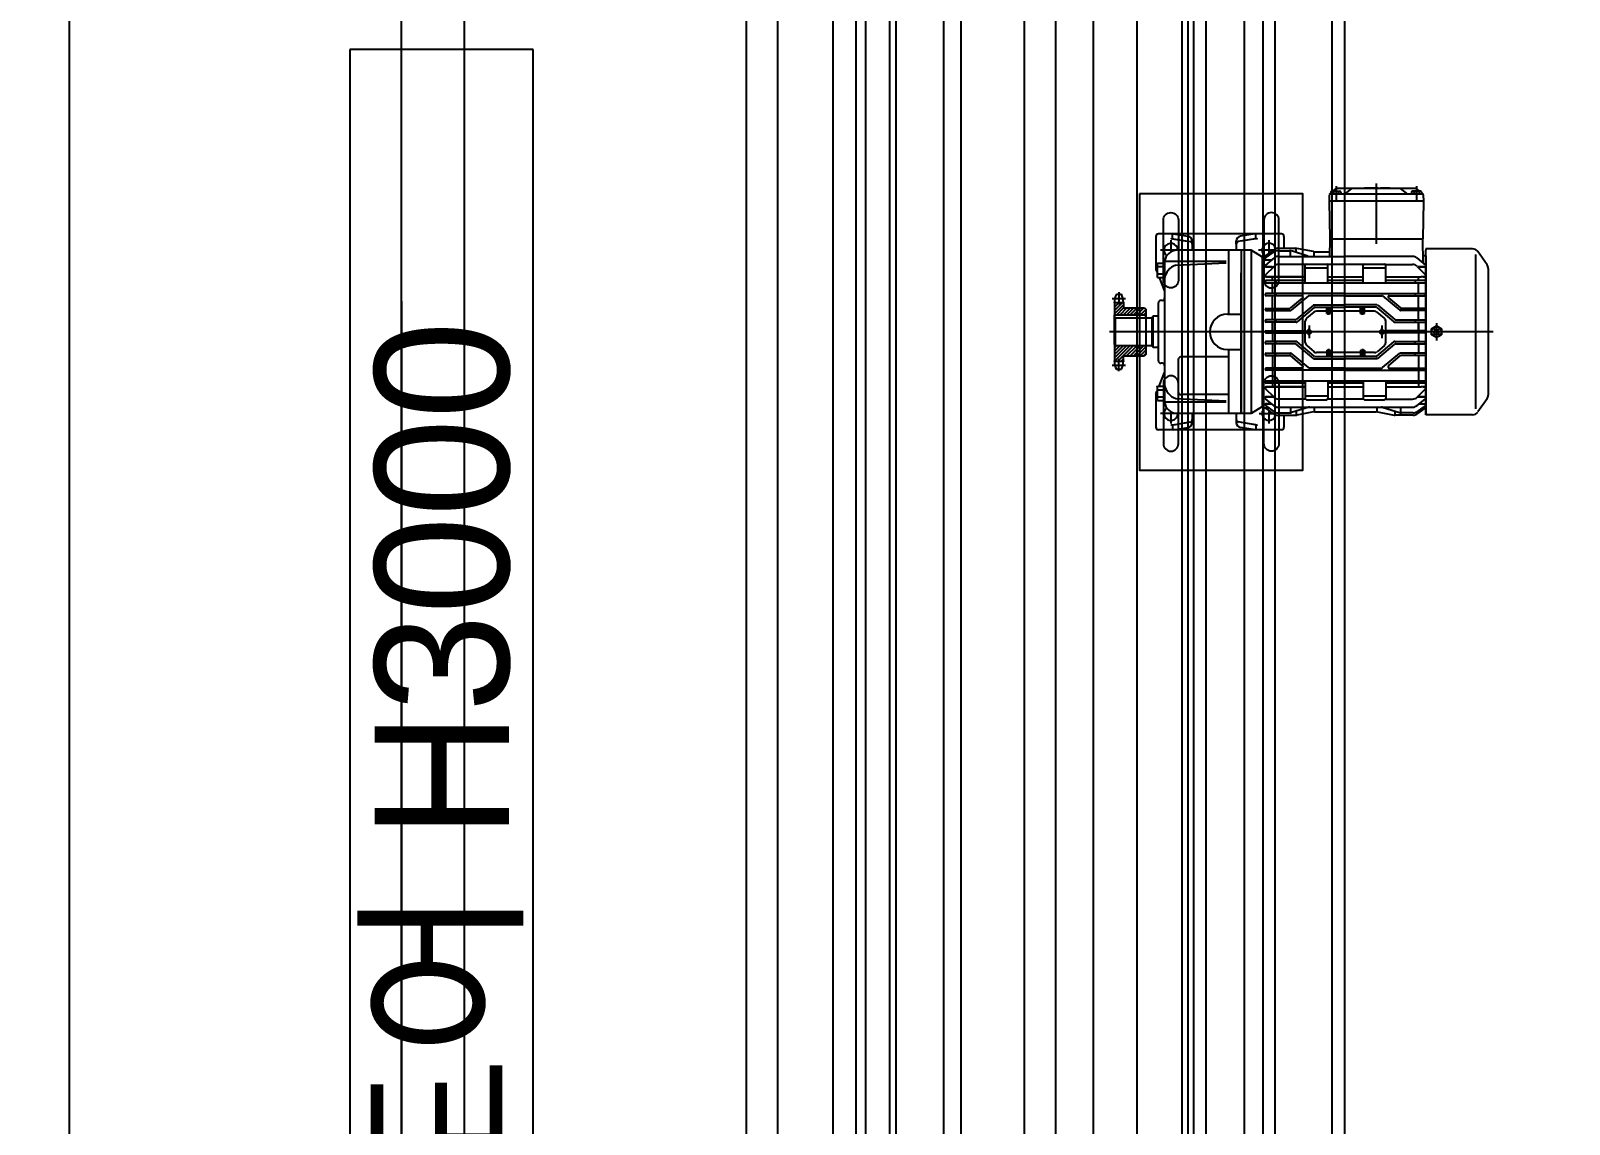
# Model space of a CAD drawing. Header units: millimetres. Extents: x -47382 to 204618, y -51045 to 127155.
# Drawn here: x 135205 to 136429, y 26516 to 27386 of the extents above; entities that cross this region are included whole.
import ezdxf

# ---------------------------------------------------------------- set-up
doc = ezdxf.new("R2010")
doc.units = ezdxf.units.MM
doc.header["$LTSCALE"] = 300
doc.header["$MEASUREMENT"] = 0
doc.header["$PDSIZE"] = -10
doc.linetypes.add('CEN', pattern=[62, 60, -1, 0, -1])
doc.layers.get('0').update_dxf_attribs({"linetype": 'CONTINUOUS'})
doc.layers.add('A-CEN', color=1, linetype='CEN')
doc.layers.add('A-DETL-PEN8', color=8, linetype='CONTINUOUS')
doc.styles.add('H', font='gulim.ttc')

# ---------------------------------------------------------------- blocks, each defined once
blk = doc.blocks.new('SD')
for p, q in [((722.3, -127.3), (728.1, -122.4)), ((730.1, -121.7), (776.4, -121.7)), ((784.1, -127.3), (778.3, -122.4)), ((721.2, -129.6), (721.2, -146.8)), ((785.2, -129.6), (785.2, -146.8)), ((722.3, -149.1), (728.1, -154)), ((730.1, -154.7), (776.4, -154.7)), ((784.1, -149.1), (778.3, -154))]:
    blk.add_line(p, q)
for centre, start, end in [((730.1, -124.7), 90, 130), ((776.4, -124.7), 50, 90), ((724.2, -129.6), 130, 180), ((782.2, -129.6), 0, 50), ((724.2, -146.8), 180, 230), ((782.2, -146.8), 310, 0), ((730.1, -151.7), 230, 270), ((776.4, -151.7), 270, 310)]:
    blk.add_arc(centre, 3, start, end)
blk = doc.blocks.new('G$C69974227')
at = {"layer": 'A-DETL-PEN8'}
h = blk.add_hatch(color=256, dxfattribs=at)
h.paths.add_polyline_path([(1356.5, 2889.4), (1356.5, 2889.9), (1349.1, 2889.9), (1349.1, 2889.4)])
h.paths.add_polyline_path([(1336.4, 2889.9), (1336.4, 2889.4), (1347.2, 2889.4), (1347.2, 2889.9)])
h = blk.add_hatch(dxfattribs=at)
h.set_pattern_fill('ANSI31', color=256, scale=0.6, angle=180)
h.set_pattern_definition([(225, (520086.544, 35326.9222), (1.347038418, -1.347038418), [])])
h.paths.add_polyline_path([(1137.2, 2764.4), (1137.2, 2752), (1144.4, 2752), (1144.4, 2756.4), (1161.2, 2756.4), (1162.2, 2757.4), (1162.2, 2764.4)])
h.paths.add_polyline_path([(1162.2, 2788.9), (1162.2, 2793.4), (1161.2, 2794.4), (1144.4, 2794.4), (1144.4, 2798.9), (1137.2, 2798.9), (1137.2, 2788.9)])
for p, q in [((913.3, 386.9, 51500), (913.3, 4028.9, 51500)), ((958.3, 4028.9, 51500), (958.3, 386.9, 51500)), ((963.3, 4028.9, 51500), (963.3, 386.9, 51500)), ((1190.8, 3685.4, 51500), (1190.8, 385.4, 51500)), ((1195.8, 3685.4, 51500), (1195.8, 385.4, 51500)), ((1240.8, 385.4, 51500), (1240.8, 3685.4, 51500)), ((1090.3, 3530.4, 51500), (1090.3, 470.4, 51500)), ((1120.3, 3530.4, 51500), (1120.3, 470.4, 51500)), ((1320.3, 3530.4, 51500), (1320.3, 470.4, 51500)), ((305.7, 500.4, 51500), (305.7, 3515.4, 51500)), ((1155.3, 485.4, 51500), (1155.3, 3515.4, 51500)), ((1200.3, 3515.4, 51500), (1200.3, 485.4, 51500)), ((1210.3, 485.4, 51500), (1210.3, 3515.4, 51500)), ((1255.3, 3515.4, 51500), (1255.3, 485.4, 51500)), ((1265.3, 485.4, 51500), (1265.3, 3515.4, 51500)), ((1310.3, 3515.4, 51500), (1310.3, 485.4, 51500)), ((869.3, 486.9, 51500), (869.3, 3513.9, 51500)), ((931.3, 3513.9, 51500), (931.3, 486.9, 51500)), ((939.3, 486.9, 51500), (939.3, 3513.9, 51500)), ((1001.3, 3513.9, 51500), (1001.3, 486.9, 51500)), ((1015.3, 486.9, 51500), (1015.3, 3513.9, 51500)), ((1065.3, 3513.9, 51500), (1065.3, 486.9, 51500)), ((844.3, 470.4, 51500), (844.3, 3500.4, 51500)), ((674.6, 3000.3, 51500), (528.7, 3000.3, 51500)), ((528.7, 3000.3, 51500), (528.7, 1014.6, 51500)), ((674.6, 1014.6, 51500), (674.6, 3000.3, 51500)), ((1313.7, 2891.4, 51500), (1313.7, 2880.6, 51500)), ((1336.4, 2889.9, 51500), (1336.4, 2889.4, 51500)), ((1347.2, 2889.9, 51500), (1336.4, 2889.9, 51500)), ((1345.7, 2893.4, 51500), (1345.7, 2845.4, 51500)), ((1347.2, 2889.9, 51500), (1347.2, 2889.4, 51500)), ((1356.5, 2889.9, 51500), (1349.1, 2889.9, 51500)), ((1349.1, 2889.9, 51500), (1349.1, 2889.4, 51500)), ((1356.5, 2889.9, 51500), (1356.5, 2889.4, 51500)), ((1377.7, 2891.4, 51500), (1377.7, 2880.6, 51500)), ((1308.3, 2884.6, 51500), (1308.2, 2879.4, 51500)), ((1308.2, 2879.4, 51500), (1308.7, 2849.4, 51500)), ((1383.2, 2879.4, 51500), (1308.2, 2879.4, 51500)), ((1383, 2884.9, 51500), (1308.4, 2884.9, 51500)), ((1308.7, 2885.3, 51500), (1309.4, 2886, 51500)), ((1309.4, 2887, 51500), (1310, 2887.3, 51500)), ((1311.1, 2887.3, 51500), (1313.4, 2889.2, 51500)), ((1377.3, 2889.4, 51500), (1314, 2889.4, 51500)), ((1317.5, 2887, 51500), (1317, 2887.3, 51500)), ((1320.7, 2884.9, 51500), (1326.3, 2889.4, 51500)), ((1356.5, 2889.4, 51500), (1336.4, 2889.4, 51500)), ((1370.7, 2884.9, 51500), (1365, 2889.4, 51500)), ((1373.6, 2887, 51500), (1374.2, 2887.3, 51500)), ((1380.2, 2887.3, 51500), (1377.9, 2889.2, 51500)), ((1381.7, 2887, 51500), (1381.2, 2887.3, 51500)), ((1382.7, 2885.3, 51500), (1381.7, 2886.1, 51500)), ((1383.2, 2879.4, 51500), (1382.7, 2849.4, 51500)), ((1383.1, 2884.6, 51500), (1383.2, 2879.4, 51500)), ((1270.2, 2853.4, 51500), (1172.2, 2853.4, 51500)), ((1184.2, 2853.4, 51500), (1195.8, 2851.5, 51500)), ((1249.2, 2853.4, 51500), (1237.5, 2851.5, 51500)), ((1249.2, 2853.4, 51500), (1237.5, 2851.5, 51500)), ((1170.2, 2851.4, 51500), (1170.2, 2825.4, 51500)), ((1182.2, 2848.4, 51500), (1182.2, 2839.1, 51500)), ((1183.5, 2850, 51500), (1183.5, 2853, 51500)), ((1183.5, 2849.5, 51500), (1195.2, 2847.6, 51500)), ((1184.2, 2849.4, 51500), (1197.5, 2847.2, 51500)), ((1199.2, 2845.2, 51500), (1199.2, 2847.6, 51500)), ((1199.2, 2845.2, 51500), (1199.2, 2840.4, 51500)), ((1234.2, 2847.6, 51500), (1234.2, 2840.4, 51500)), ((1234.2, 2845.2, 51500), (1234.2, 2847.6, 51500)), ((1249.2, 2849.4, 51500), (1235.8, 2847.2, 51500)), ((1249.8, 2849.5, 51500), (1238.2, 2847.6, 51500)), ((1249.8, 2850, 51500), (1249.8, 2853, 51500)), ((1264.5, 2841, 51500), (1257.2, 2835.9, 51500)), ((1264.5, 2841, 51500), (1257.2, 2835.9, 51500)), ((1260.2, 2848.4, 51500), (1260.2, 2838, 51500)), ((1267.3, 2841.9, 51500), (1281.5, 2841.9, 51500)), ((1272.2, 2851.4, 51500), (1272.2, 2841.9, 51500)), ((1282, 2838.5, 51500), (1282, 2841.9, 51500)), ((1295.7, 2839.3, 51500), (1282.5, 2841.8, 51500)), ((1308.7, 2849.4, 51500), (1308.4, 2835.4, 51500)), ((1308.7, 2849.4, 51500), (1382.7, 2849.4, 51500)), ((1383, 2830.2, 51500), (1382.7, 2849.4, 51500)), ((1385.2, 2841.4, 51500), (1385.2, 2840.4, 51500)), ((1422.3, 2841.4, 51500), (1385.2, 2841.4, 51500)), ((1422.3, 2841.4, 51500), (1385.2, 2841.4, 51500)), ((1171.2, 2829.4, 51500), (1171.6, 2830.2, 51500)), ((1171.2, 2829.4, 51500), (1171.2, 2819.4, 51500)), ((1171.6, 2830.2, 51500), (1176.2, 2830.2, 51500)), ((1190.5, 2840.4, 51500), (1173.9, 2840.4, 51500)), ((1176.2, 2831.4, 51500), (1176.2, 2817.4, 51500)), ((1176.2, 2831.4, 51500), (1177.2, 2831.4, 51500)), ((1226.1, 2831.4, 51500), (1177.2, 2831.4, 51500)), ((1177.2, 2831.4, 51500), (1177.2, 2817.4, 51500)), ((1177.2, 2830.4, 51500), (1177.2, 2720.4, 51500)), ((1186.2, 2828.5, 51500), (1226.1, 2830.3, 51500)), ((1238.2, 2840.4, 51500), (1187.2, 2840.4, 51500)), ((1228.1, 2840.4, 51500), (1228.1, 2789.4, 51500)), ((1238.2, 2840.4, 51500), (1238.2, 2822.4, 51500)), ((1246.2, 2840.4, 51500), (1238.2, 2840.4, 51500)), ((1238.2, 2840.4, 51500), (1238.2, 2710.4, 51500)), ((1238.2, 2838.7, 51500), (1238.2, 2712.2, 51500)), ((1255.2, 2834.9, 51500), (1246.2, 2840.4, 51500)), ((1246.2, 2840.4, 51500), (1246.2, 2710.4, 51500)), ((1263.7, 2840.4, 51500), (1251.9, 2840.4, 51500)), ((1255.2, 2835.9, 51500), (1255.2, 2714.9, 51500)), ((1255.2, 2835.9, 51500), (1260, 2835.9, 51500)), ((1255.2, 2835.9, 51500), (1255.2, 2714.9, 51500)), ((1255.2, 2835.9, 51500), (1260, 2835.9, 51500)), ((1255.2, 2833.4, 51500), (1255.2, 2835.4, 51500)), ((1255.2, 2833.4, 51500), (1255.2, 2835.4, 51500)), ((1255.2, 2835.4, 51500), (1255.2, 2715.4, 51500)), ((1255.2, 2833.4, 51500), (1255.2, 2835.4, 51500)), ((1255.2, 2835.4, 51500), (1255.2, 2715.4, 51500)), ((1255.2, 2834.9, 51500), (1255.2, 2715.9, 51500)), ((1255.2, 2717.4, 51500), (1255.2, 2833.4, 51500)), ((1255.2, 2717.4, 51500), (1255.2, 2833.4, 51500)), ((1257.4, 2834.2, 51500), (1264.4, 2839.1, 51500)), ((1264.4, 2834.3, 51500), (1257.4, 2828.6, 51500)), ((1262.4, 2832.6, 51500), (1258.1, 2832.6, 51500)), ((1267.3, 2840, 51500), (1276.6, 2840, 51500)), ((1267.5, 2835.4, 51500), (1321.2, 2835.4, 51500)), ((1289.3, 2829, 51500), (1267.8, 2829, 51500)), ((1277.4, 2835.4, 51500), (1277.4, 2839.9, 51500)), ((1291.2, 2835.6, 51500), (1278.1, 2839.8, 51500)), ((1290.2, 2829.4, 51500), (1306.2, 2829.4, 51500)), ((1296.2, 2835.4, 51500), (1296.2, 2839.2, 51500)), ((1296.6, 2839.2, 51500), (1308.5, 2839.2, 51500)), ((1335.3, 2829, 51500), (1307, 2829, 51500)), ((1374.8, 2835.4, 51500), (1321.2, 2835.4, 51500)), ((1336.2, 2829.4, 51500), (1352.2, 2829.4, 51500)), ((1353, 2829, 51500), (1374.6, 2829, 51500)), ((1378, 2834.3, 51500), (1384.9, 2828.6, 51500)), ((1385.2, 2835.9, 51500), (1382.9, 2835.9, 51500)), ((1385.2, 2709.4, 51500), (1385.2, 2840.4, 51500)), ((1385.2, 2709.4, 51500), (1385.2, 2840.4, 51500)), ((1385.2, 2835.9, 51500), (1385.2, 2714.9, 51500)), ((1424.6, 2836.9, 51500), (1424.6, 2714, 51500)), ((1433.8, 2828.7, 51500), (1426.4, 2839.3, 51500)), ((1433.8, 2828.7, 51500), (1426.4, 2839.3, 51500)), ((1170.3, 2824.7, 51500), (1171.2, 2822.6, 51500)), ((1171.2, 2819.4, 51500), (1171.6, 2818.7, 51500)), ((1171.6, 2827.3, 51500), (1176.2, 2827.3, 51500)), ((1171.6, 2821.6, 51500), (1176.2, 2821.6, 51500)), ((1171.6, 2818.7, 51500), (1176.2, 2818.7, 51500)), ((1172.8, 2818.7, 51500), (1177.2, 2807.8, 51500)), ((1176.2, 2817.4, 51500), (1177.2, 2817.4, 51500)), ((1238.2, 2710.4, 51500), (1238.2, 2822.4, 51500)), ((1264.3, 2827.5, 51500), (1257.4, 2820.8, 51500)), ((1258.1, 2827.1, 51500), (1263.8, 2827.1, 51500)), ((1262.9, 2827.1, 51500), (1258.1, 2827.1, 51500)), ((1289.2, 2819.2, 51500), (1258.1, 2819.2, 51500)), ((1258.5, 2819.2, 51500), (1258.1, 2819.2, 51500)), ((1258.1, 2819.2, 51500), (1260, 2819.2, 51500)), ((1258.1, 2819.2, 51500), (1289.2, 2819.2, 51500)), ((1258.1, 2819.2, 51500), (1289.2, 2819.2, 51500)), ((1263.2, 2826.4, 51500), (1263.2, 2827.1, 51500)), ((1263.2, 2816.3, 51500), (1263.2, 2819.2, 51500)), ((1289.2, 2814.5, 51500), (1289.2, 2828.4, 51500)), ((1289.2, 2826.4, 51500), (1307.2, 2826.4, 51500)), ((1307.2, 2814.5, 51500), (1307.2, 2828.4, 51500)), ((1307.2, 2819.2, 51500), (1335.2, 2819.2, 51500)), ((1335.2, 2814.5, 51500), (1335.2, 2828.4, 51500)), ((1335.2, 2826.4, 51500), (1353.2, 2826.4, 51500)), ((1353.2, 2814.5, 51500), (1353.2, 2828.4, 51500)), ((1353.2, 2819.2, 51500), (1381.4, 2819.2, 51500)), ((1378.1, 2827.5, 51500), (1384.9, 2820.8, 51500)), ((1384.3, 2827.1, 51500), (1378.5, 2827.1, 51500)), ((1379.2, 2816.3, 51500), (1379.2, 2819.2, 51500)), ((1379.2, 2816.3, 51500), (1379.2, 2819.2, 51500)), ((1379.4, 2827.1, 51500), (1384.3, 2827.1, 51500)), ((1384.3, 2819.2, 51500), (1381.4, 2819.2, 51500)), ((1382.9, 2819.2, 51500), (1384.3, 2819.2, 51500)), ((1434.7, 2825.9, 51500), (1434.7, 2725, 51500)), ((1138.8, 2805.3, 51500), (1142.8, 2805.3, 51500)), ((1140.8, 2806.9, 51500), (1140.8, 2797.1, 51500)), ((1289.2, 2816.3, 51500), (1258.1, 2816.3, 51500)), ((1258.1, 2814.5, 51500), (1289.2, 2814.5, 51500)), ((1321.2, 2806, 51500), (1258.1, 2806, 51500)), ((1286.4, 2804.2, 51500), (1258.1, 2804.2, 51500)), ((1263.2, 2806, 51500), (1263.2, 2814.5, 51500)), ((1263.2, 2794.1, 51500), (1263.2, 2804.2, 51500)), ((1265.7, 2816.3, 51500), (1265.7, 2814.5, 51500)), ((1265.7, 2806, 51500), (1265.7, 2804.2, 51500)), ((1289.2, 2814.5, 51500), (1335.2, 2814.5, 51500)), ((1321.2, 2804.2, 51500), (1292.3, 2804.2, 51500)), ((1335.2, 2816.3, 51500), (1307.2, 2816.3, 51500)), ((1321.2, 2806, 51500), (1384.3, 2806, 51500)), ((1321.2, 2804.2, 51500), (1350.1, 2804.2, 51500)), ((1335.2, 2814.5, 51500), (1384.3, 2814.5, 51500)), ((1384.3, 2816.3, 51500), (1353.2, 2816.3, 51500)), ((1356, 2804.2, 51500), (1384.3, 2804.2, 51500)), ((1376.6, 2816.3, 51500), (1376.6, 2814.5, 51500)), ((1376.6, 2806, 51500), (1376.6, 2804.2, 51500)), ((1379.2, 2806, 51500), (1379.2, 2814.5, 51500)), ((1379.2, 2794.1, 51500), (1379.2, 2804.2, 51500)), ((1135.5, 2802, 51500), (1146, 2802, 51500)), ((1137.2, 2798.9, 51500), (1144.4, 2798.9, 51500)), ((1137.2, 2798.9, 51500), (1137.2, 2752, 51500)), ((1144.4, 2798.9, 51500), (1144.4, 2794.4, 51500)), ((1144.4, 2794.4, 51500), (1161.2, 2794.4, 51500)), ((1161.2, 2794.4, 51500), (1162.2, 2793.4, 51500)), ((1162.2, 2793.4, 51500), (1162.2, 2757.4, 51500)), ((1172.2, 2752.4, 51500), (1172.2, 2798.4, 51500)), ((1175.2, 2800.4, 51500), (1174.2, 2800.4, 51500)), ((1258.1, 2794.1, 51500), (1276.7, 2794.1, 51500)), ((1258.1, 2792.3, 51500), (1277.4, 2792.3, 51500)), ((1263.2, 2784.9, 51500), (1263.2, 2792.3, 51500)), ((1263.2, 2784.9, 51500), (1263.2, 2792.3, 51500)), ((1265.7, 2794.1, 51500), (1265.7, 2792.3, 51500)), ((1287, 2802.5, 51500), (1277.3, 2794.4, 51500)), ((1291.6, 2804, 51500), (1278, 2792.6, 51500)), ((1295.6, 2796.6, 51500), (1281.9, 2785.2, 51500)), ((1296.2, 2794.8, 51500), (1282.6, 2783.4, 51500)), ((1296.2, 2796.8, 51500), (1321.2, 2796.8, 51500)), ((1296.9, 2795, 51500), (1321.2, 2795, 51500)), ((1306.2, 2789.9, 51500), (1306.2, 2795, 51500)), ((1306.2, 2793.4, 51500), (1309.2, 2793.4, 51500)), ((1306.2, 2792.1, 51500), (1309.2, 2792.1, 51500)), ((1307.7, 2788.9, 51500), (1307.7, 2795, 51500)), ((1309.2, 2789.9, 51500), (1309.2, 2795, 51500)), ((1346.1, 2796.8, 51500), (1321.2, 2796.8, 51500)), ((1345.5, 2795, 51500), (1321.2, 2795, 51500)), ((1333.2, 2789.9, 51500), (1333.2, 2795, 51500)), ((1333.2, 2793.4, 51500), (1336.2, 2793.4, 51500)), ((1333.2, 2792.1, 51500), (1336.2, 2792.1, 51500)), ((1334.7, 2788.9, 51500), (1334.7, 2795, 51500)), ((1336.2, 2789.9, 51500), (1336.2, 2795, 51500)), ((1346.1, 2794.8, 51500), (1359.7, 2783.4, 51500)), ((1346.8, 2796.6, 51500), (1360.4, 2785.2, 51500)), ((1350.7, 2804, 51500), (1364.3, 2792.6, 51500)), ((1355.3, 2802.5, 51500), (1365, 2794.4, 51500)), ((1384.3, 2792.3, 51500), (1365, 2792.3, 51500)), ((1384.3, 2794.1, 51500), (1365.6, 2794.1, 51500)), ((1376.6, 2794.1, 51500), (1376.6, 2792.3, 51500)), ((1379.2, 2784.9, 51500), (1379.2, 2792.3, 51500)), ((1379.2, 2784.9, 51500), (1379.2, 2792.3, 51500)), ((1137.2, 2788.9, 51500), (1162.2, 2788.9, 51500)), ((1137.2, 2785.4, 51500), (1137.2, 2788.9, 51500)), ((1138.2, 2786.4, 51500), (1137.2, 2785.4, 51500)), ((1162.2, 2786.4, 51500), (1137.2, 2786.4, 51500)), ((1137.2, 2765.4, 51500), (1137.2, 2785.4, 51500)), ((1167.2, 2786.4, 51500), (1138.2, 2786.4, 51500)), ((1138.2, 2764.4, 51500), (1138.2, 2786.4, 51500)), ((1162.2, 2786.4, 51500), (1162.2, 2788.9, 51500)), ((1168.2, 2787.9, 51500), (1167.2, 2786.9, 51500)), ((1167.2, 2763.9, 51500), (1167.2, 2786.9, 51500)), ((1172.2, 2787.9, 51500), (1168.2, 2787.9, 51500)), ((1168.2, 2762.9, 51500), (1168.2, 2787.9, 51500)), ((1172.2, 2762.9, 51500), (1172.2, 2787.9, 51500)), ((1227.2, 2789.4, 51500), (1238.2, 2789.4, 51500)), ((1238.2, 2789.4, 51500), (1238.2, 2761.4, 51500)), ((1281.3, 2784.9, 51500), (1258.1, 2784.9, 51500)), ((1282, 2783.1, 51500), (1258.1, 2783.1, 51500)), ((1263.2, 2776.3, 51500), (1263.2, 2783.1, 51500)), ((1263.2, 2783.1, 51500), (1263.2, 2776.3, 51500)), ((1263.2, 2776.3, 51500), (1263.2, 2783.1, 51500)), ((1265.7, 2784.9, 51500), (1265.7, 2783.1, 51500)), ((1292.2, 2780.4, 51500), (1292.2, 2770.4, 51500)), ((1306.2, 2789.9, 51500), (1309.2, 2789.9, 51500)), ((1306.2, 2789.9, 51500), (1309.2, 2789.9, 51500)), ((1333.2, 2789.9, 51500), (1336.2, 2789.9, 51500)), ((1333.2, 2789.9, 51500), (1336.2, 2789.9, 51500)), ((1350.2, 2780.4, 51500), (1350.2, 2770.4, 51500)), ((1360.4, 2783.1, 51500), (1384.3, 2783.1, 51500)), ((1361, 2784.9, 51500), (1384.3, 2784.9, 51500)), ((1376.6, 2784.9, 51500), (1376.6, 2783.1, 51500)), ((1379.2, 2783.1, 51500), (1379.2, 2776.3, 51500)), ((1379.2, 2776.3, 51500), (1379.2, 2783.1, 51500)), ((1379.2, 2776.3, 51500), (1379.2, 2783.1, 51500)), ((1393.7, 2782.3, 51500), (1393.7, 2768.5, 51500)), ((1438.7, 2775.4, 51500), (1133.2, 2775.4, 51500)), ((1258.1, 2776.3, 51500), (1289.2, 2776.3, 51500)), ((1258.1, 2774.5, 51500), (1289.2, 2774.5, 51500)), ((1282, 2767.7, 51500), (1258.1, 2767.7, 51500)), ((1263.2, 2774.5, 51500), (1263.2, 2767.7, 51500)), ((1265.7, 2776.3, 51500), (1265.7, 2774.5, 51500)), ((1265.7, 2774.5, 51500), (1265.7, 2776.3, 51500)), ((1265.7, 2765.9, 51500), (1265.7, 2767.7, 51500)), ((1296.2, 2756.1, 51500), (1282.6, 2767.5, 51500)), ((1284.2, 2774.5, 51500), (1284.2, 2776.3, 51500)), ((1287.2, 2774.5, 51500), (1287.2, 2776.3, 51500)), ((1294.9, 2775.4, 51500), (1289.5, 2775.4, 51500)), ((1292.2, 2772.7, 51500), (1292.2, 2778.1, 51500)), ((1346.1, 2756.1, 51500), (1359.7, 2767.5, 51500)), ((1352.9, 2775.4, 51500), (1347.5, 2775.4, 51500)), ((1352.9, 2775.4, 51500), (1347.5, 2775.4, 51500)), ((1352.9, 2775.4, 51500), (1347.5, 2775.4, 51500)), ((1352.9, 2775.4, 51500), (1347.5, 2775.4, 51500)), ((1350.2, 2772.7, 51500), (1350.2, 2778.1, 51500)), ((1350.2, 2772.7, 51500), (1350.2, 2778.1, 51500)), ((1350.2, 2772.7, 51500), (1350.2, 2778.1, 51500)), ((1350.2, 2772.7, 51500), (1350.2, 2778.1, 51500)), ((1384.3, 2776.3, 51500), (1353.2, 2776.3, 51500)), ((1384.3, 2774.5, 51500), (1353.2, 2774.5, 51500)), ((1355.2, 2774.5, 51500), (1355.2, 2776.3, 51500)), ((1358.2, 2774.5, 51500), (1358.2, 2776.3, 51500)), ((1360.4, 2767.7, 51500), (1384.3, 2767.7, 51500)), ((1376.6, 2776.3, 51500), (1376.6, 2774.5, 51500)), ((1376.6, 2774.5, 51500), (1376.6, 2776.3, 51500)), ((1376.6, 2765.9, 51500), (1376.6, 2767.7, 51500)), ((1379.2, 2774.5, 51500), (1379.2, 2767.7, 51500)), ((1385.2, 2775.4, 51500), (1385.2, 2709.4, 51500)), ((1385.2, 2775.4, 51500), (1385.2, 2709.4, 51500)), ((1392.5, 2775.6, 51500), (1391.5, 2776.6, 51500)), ((1391.5, 2774.3, 51500), (1392.5, 2775.3, 51500)), ((1393.5, 2776.6, 51500), (1392.5, 2777.6, 51500)), ((1392.5, 2773.3, 51500), (1393.5, 2774.2, 51500)), ((1393.8, 2776.6, 51500), (1394.8, 2777.6, 51500)), ((1394.8, 2773.3, 51500), (1393.8, 2774.2, 51500)), ((1394.9, 2775.6, 51500), (1395.8, 2776.6, 51500)), ((1395.8, 2774.3, 51500), (1394.9, 2775.3, 51500)), ((1138.2, 2764.4, 51500), (1137.2, 2765.4, 51500)), ((1162.2, 2764.4, 51500), (1137.2, 2764.4, 51500)), ((1167.2, 2764.4, 51500), (1138.2, 2764.4, 51500)), ((1144.4, 2752, 51500), (1144.4, 2756.4, 51500)), ((1144.4, 2756.4, 51500), (1161.2, 2756.4, 51500)), ((1162.2, 2757.4, 51500), (1161.2, 2756.4, 51500)), ((1168.2, 2762.9, 51500), (1167.2, 2763.9, 51500)), ((1172.2, 2762.9, 51500), (1168.2, 2762.9, 51500)), ((1228.1, 2755.4, 51500), (1190.1, 2755.4, 51500)), ((1227.2, 2761.4, 51500), (1238.2, 2761.4, 51500)), ((1228.1, 2761.4, 51500), (1228.1, 2710.4, 51500)), ((1281.3, 2765.9, 51500), (1258.1, 2765.9, 51500)), ((1258.1, 2758.5, 51500), (1277.4, 2758.5, 51500)), ((1258.1, 2756.7, 51500), (1276.7, 2756.7, 51500)), ((1263.2, 2765.9, 51500), (1263.2, 2758.5, 51500)), ((1263.2, 2765.9, 51500), (1263.2, 2758.5, 51500)), ((1263.2, 2756.7, 51500), (1263.2, 2746.6, 51500)), ((1265.7, 2756.7, 51500), (1265.7, 2758.5, 51500)), ((1287, 2748.4, 51500), (1277.3, 2756.5, 51500)), ((1291.6, 2746.9, 51500), (1278, 2758.3, 51500)), ((1295.6, 2754.3, 51500), (1281.9, 2765.7, 51500)), ((1296.9, 2755.8, 51500), (1321.2, 2755.8, 51500)), ((1306.2, 2760.9, 51500), (1306.2, 2755.8, 51500)), ((1306.2, 2760.9, 51500), (1309.2, 2760.9, 51500)), ((1306.2, 2760.9, 51500), (1309.2, 2760.9, 51500)), ((1306.2, 2758.7, 51500), (1309.2, 2758.7, 51500)), ((1306.2, 2757.4, 51500), (1309.2, 2757.4, 51500)), ((1307.7, 2761.9, 51500), (1307.7, 2755.8, 51500)), ((1309.2, 2760.9, 51500), (1309.2, 2755.8, 51500)), ((1345.5, 2755.8, 51500), (1321.2, 2755.8, 51500)), ((1333.2, 2760.9, 51500), (1336.2, 2760.9, 51500)), ((1333.2, 2760.9, 51500), (1336.2, 2760.9, 51500)), ((1333.2, 2760.9, 51500), (1333.2, 2755.8, 51500)), ((1333.2, 2758.7, 51500), (1336.2, 2758.7, 51500)), ((1333.2, 2757.4, 51500), (1336.2, 2757.4, 51500)), ((1334.7, 2761.9, 51500), (1334.7, 2755.8, 51500)), ((1336.2, 2760.9, 51500), (1336.2, 2755.8, 51500)), ((1346.8, 2754.3, 51500), (1360.4, 2765.7, 51500)), ((1350.7, 2746.9, 51500), (1364.3, 2758.3, 51500)), ((1355.3, 2748.4, 51500), (1365, 2756.5, 51500)), ((1361, 2765.9, 51500), (1384.3, 2765.9, 51500)), ((1384.3, 2758.5, 51500), (1365, 2758.5, 51500)), ((1384.3, 2756.7, 51500), (1365.6, 2756.7, 51500)), ((1376.6, 2756.7, 51500), (1376.6, 2758.5, 51500)), ((1379.2, 2765.9, 51500), (1379.2, 2758.5, 51500)), ((1379.2, 2765.9, 51500), (1379.2, 2758.5, 51500)), ((1379.2, 2756.7, 51500), (1379.2, 2746.6, 51500)), ((1135.5, 2748.9, 51500), (1146, 2748.9, 51500)), ((1137.2, 2752, 51500), (1144.4, 2752, 51500)), ((1138.8, 2745.6, 51500), (1142.8, 2745.6, 51500)), ((1140.8, 2744, 51500), (1140.8, 2753.8, 51500)), ((1172.8, 2732.2, 51500), (1177.2, 2743.1, 51500)), ((1175.2, 2750.4, 51500), (1174.2, 2750.4, 51500)), ((1188.1, 2753.4, 51500), (1188.1, 2727.4, 51500)), ((1286.4, 2746.6, 51500), (1258.1, 2746.6, 51500)), ((1321.2, 2744.8, 51500), (1258.1, 2744.8, 51500)), ((1263.2, 2744.8, 51500), (1263.2, 2736.3, 51500)), ((1265.7, 2744.8, 51500), (1265.7, 2746.6, 51500)), ((1321.2, 2746.6, 51500), (1292.3, 2746.6, 51500)), ((1296.2, 2754, 51500), (1321.2, 2754, 51500)), ((1346.1, 2754, 51500), (1321.2, 2754, 51500)), ((1321.2, 2746.6, 51500), (1350.1, 2746.6, 51500)), ((1321.2, 2744.8, 51500), (1384.3, 2744.8, 51500)), ((1356, 2746.6, 51500), (1384.3, 2746.6, 51500)), ((1376.6, 2744.8, 51500), (1376.6, 2746.6, 51500)), ((1379.2, 2744.8, 51500), (1379.2, 2736.3, 51500)), ((1171.2, 2731.4, 51500), (1171.6, 2732.2, 51500)), ((1171.2, 2731.4, 51500), (1171.2, 2721.4, 51500)), ((1171.6, 2732.2, 51500), (1176.2, 2732.2, 51500)), ((1176.2, 2733.4, 51500), (1176.2, 2719.4, 51500)), ((1176.2, 2733.4, 51500), (1177.2, 2733.4, 51500)), ((1177.2, 2733.4, 51500), (1177.2, 2719.4, 51500)), ((1258.1, 2736.3, 51500), (1289.2, 2736.3, 51500)), ((1289.2, 2734.5, 51500), (1258.1, 2734.5, 51500)), ((1258.1, 2731.6, 51500), (1289.2, 2731.6, 51500)), ((1258.1, 2731.6, 51500), (1260, 2731.6, 51500)), ((1258.1, 2731.6, 51500), (1289.2, 2731.6, 51500)), ((1258.5, 2731.6, 51500), (1258.1, 2731.6, 51500)), ((1289.2, 2731.6, 51500), (1258.1, 2731.6, 51500)), ((1263.2, 2734.5, 51500), (1263.2, 2731.6, 51500)), ((1265.7, 2734.5, 51500), (1265.7, 2736.3, 51500)), ((1289.2, 2736.3, 51500), (1335.2, 2736.3, 51500)), ((1289.2, 2736.3, 51500), (1289.2, 2722.4, 51500)), ((1307.2, 2736.3, 51500), (1307.2, 2722.4, 51500)), ((1335.2, 2734.5, 51500), (1307.2, 2734.5, 51500)), ((1307.2, 2731.6, 51500), (1335.2, 2731.6, 51500)), ((1335.2, 2736.3, 51500), (1335.2, 2722.4, 51500)), ((1335.2, 2736.3, 51500), (1384.3, 2736.3, 51500)), ((1353.2, 2736.3, 51500), (1353.2, 2722.4, 51500)), ((1384.3, 2734.5, 51500), (1353.2, 2734.5, 51500)), ((1353.2, 2731.6, 51500), (1381.4, 2731.6, 51500)), ((1376.6, 2734.5, 51500), (1376.6, 2736.3, 51500)), ((1379.2, 2734.5, 51500), (1379.2, 2731.6, 51500)), ((1384.3, 2731.6, 51500), (1381.4, 2731.6, 51500)), ((1382.9, 2731.6, 51500), (1384.3, 2731.6, 51500)), ((1170.2, 2725.4, 51500), (1170.2, 2699.4, 51500)), ((1170.3, 2726.2, 51500), (1171.2, 2728.3, 51500)), ((1171.2, 2721.4, 51500), (1171.6, 2720.7, 51500)), ((1171.6, 2729.3, 51500), (1176.2, 2729.3, 51500)), ((1171.6, 2723.6, 51500), (1176.2, 2723.6, 51500)), ((1171.6, 2720.7, 51500), (1176.2, 2720.7, 51500)), ((1176.2, 2719.4, 51500), (1177.2, 2719.4, 51500)), ((1226.1, 2719.4, 51500), (1177.2, 2719.4, 51500)), ((1186.2, 2722.4, 51500), (1226.1, 2720.5, 51500)), ((1228.1, 2725.4, 51500), (1190.1, 2725.4, 51500)), ((1264.3, 2723.4, 51500), (1257.4, 2730.1, 51500)), ((1264.4, 2716.6, 51500), (1257.4, 2722.2, 51500)), ((1258.1, 2723.8, 51500), (1263.8, 2723.8, 51500)), ((1262.9, 2723.8, 51500), (1258.1, 2723.8, 51500)), ((1263.2, 2724.4, 51500), (1263.2, 2723.8, 51500)), ((1289.3, 2721.9, 51500), (1267.8, 2721.9, 51500)), ((1289.2, 2724.4, 51500), (1307.2, 2724.4, 51500)), ((1290.2, 2721.4, 51500), (1306.2, 2721.4, 51500)), ((1335.3, 2721.9, 51500), (1307, 2721.9, 51500)), ((1335.2, 2724.4, 51500), (1353.2, 2724.4, 51500)), ((1336.2, 2721.4, 51500), (1352.2, 2721.4, 51500)), ((1353, 2721.9, 51500), (1374.6, 2721.9, 51500)), ((1378, 2716.6, 51500), (1384.9, 2722.2, 51500)), ((1378.1, 2723.4, 51500), (1384.9, 2730.1, 51500)), ((1384.3, 2723.8, 51500), (1378.5, 2723.8, 51500)), ((1378.5, 2723.8, 51500), (1384.2, 2723.8, 51500)), ((1379.2, 2724.4, 51500), (1379.2, 2723.8, 51500)), ((1433.8, 2722.1, 51500), (1426.4, 2711.6, 51500)), ((1190.5, 2710.4, 51500), (1173.9, 2710.4, 51500)), ((1182.2, 2711.8, 51500), (1182.2, 2702.5, 51500)), ((1238.2, 2710.4, 51500), (1187.2, 2710.4, 51500)), ((1199.2, 2710.4, 51500), (1199.2, 2703.3, 51500)), ((1234.2, 2710.4, 51500), (1234.2, 2703.3, 51500)), ((1246.2, 2710.4, 51500), (1238.2, 2710.4, 51500)), ((1255.2, 2715.9, 51500), (1246.2, 2710.4, 51500)), ((1252.4, 2710.5, 51500), (1263.6, 2710.5, 51500)), ((1255.2, 2715.4, 51500), (1255.2, 2717.4, 51500)), ((1255.2, 2715.4, 51500), (1255.2, 2717.4, 51500)), ((1255.2, 2715.4, 51500), (1255.2, 2717.4, 51500)), ((1255.2, 2714.9, 51500), (1257.8, 2714.9, 51500)), ((1255.2, 2714.9, 51500), (1260, 2714.9, 51500)), ((1255.2, 2714.9, 51500), (1257.8, 2714.9, 51500)), ((1255.2, 2714.9, 51500), (1257.8, 2714.9, 51500)), ((1255.2, 2714.9, 51500), (1260, 2714.9, 51500)), ((1255.2, 2714.9, 51500), (1257.8, 2714.9, 51500)), ((1264.5, 2709.9, 51500), (1257.2, 2714.9, 51500)), ((1257.4, 2716.7, 51500), (1264.4, 2711.8, 51500)), ((1258.1, 2718.2, 51500), (1261.9, 2718.2, 51500)), ((1262.4, 2718.2, 51500), (1258.1, 2718.2, 51500)), ((1260.2, 2712.8, 51500), (1260.2, 2702.5, 51500)), ((1267.3, 2710.9, 51500), (1276.6, 2710.9, 51500)), ((1267.3, 2709, 51500), (1281.5, 2709, 51500)), ((1267.5, 2715.5, 51500), (1291.9, 2715.5, 51500)), ((1272.2, 2709, 51500), (1272.2, 2699.4, 51500)), ((1277.4, 2715.5, 51500), (1277.4, 2710.9, 51500)), ((1291.2, 2715.3, 51500), (1278.1, 2711.1, 51500)), ((1282, 2712.3, 51500), (1282, 2709, 51500)), ((1295.7, 2711.6, 51500), (1282.5, 2709.1, 51500)), ((1291.9, 2715.5, 51500), (1374.8, 2715.5, 51500)), ((1296.2, 2715.5, 51500), (1296.2, 2711.7, 51500)), ((1296.6, 2711.7, 51500), (1345.7, 2711.7, 51500)), ((1346.2, 2715.5, 51500), (1346.2, 2711.7, 51500)), ((1346.6, 2711.6, 51500), (1359.9, 2709.1, 51500)), ((1351.2, 2715.3, 51500), (1364.2, 2711.1, 51500)), ((1360.4, 2712.3, 51500), (1360.4, 2709, 51500)), ((1375, 2709, 51500), (1360.8, 2709, 51500)), ((1364.9, 2715.5, 51500), (1364.9, 2710.9, 51500)), ((1375, 2710.9, 51500), (1365.7, 2710.9, 51500)), ((1384.9, 2716.7, 51500), (1377.9, 2711.8, 51500)), ((1377.9, 2709.9, 51500), (1385.2, 2714.9, 51500)), ((1380, 2718.2, 51500), (1384.3, 2718.2, 51500)), ((1385.2, 2714.9, 51500), (1382.4, 2714.9, 51500)), ((1385.2, 2714.9, 51500), (1382.4, 2714.9, 51500)), ((1385.2, 2714.9, 51500), (1384.5, 2714.9, 51500)), ((1422.3, 2709.4, 51500), (1385.2, 2709.4, 51500)), ((1270.2, 2697.4, 51500), (1172.2, 2697.4, 51500)), ((1183.5, 2701.4, 51500), (1195.2, 2703.3, 51500)), ((1183.5, 2700.9, 51500), (1183.5, 2697.9, 51500)), ((1184.2, 2701.5, 51500), (1197.5, 2703.7, 51500)), ((1184.2, 2697.4, 51500), (1195.8, 2699.3, 51500)), ((1184.2, 2697.4, 51500), (1195.8, 2699.3, 51500)), ((1249.2, 2701.5, 51500), (1235.8, 2703.7, 51500)), ((1249.2, 2697.4, 51500), (1237.5, 2699.3, 51500)), ((1249.2, 2697.4, 51500), (1237.5, 2699.3, 51500)), ((1249.2, 2697.4, 51500), (1237.5, 2699.3, 51500)), ((1249.8, 2701.4, 51500), (1238.2, 2703.3, 51500)), ((1249.8, 2700.9, 51500), (1249.8, 2697.9, 51500))]:
    blk.add_line(p, q, dxfattribs=at)
at = {"layer": 'A-DETL-PEN8', "extrusion": (1, -4.89847e-16, 0)}
for p, q in [((1309.4, 2887, 51500), (1309.4, 2884.9, 51500)), ((1311.5, 2887, 51500), (1311.5, 2884.9, 51500)), ((1315.5, 2887, 51500), (1315.5, 2884.9, 51500)), ((1317.5, 2887, 51500), (1317.5, 2884.9, 51500))]:
    blk.add_line(p, q, dxfattribs=at)
at = {"layer": 'A-DETL-PEN8', "extrusion": (4.89847e-16, 1, 0)}
for p, q in [((1310, 2887.3, 51500), (1317, 2887.3, 51500)), ((1381.2, 2887.3, 51500), (1374.2, 2887.3, 51500))]:
    blk.add_line(p, q, dxfattribs=at)
at = {"layer": 'A-DETL-PEN8', "extrusion": (-1, 4.89847e-16, 0)}
for p, q in [((1373.6, 2887, 51500), (1373.6, 2884.9, 51500)), ((1375.7, 2887, 51500), (1375.7, 2884.9, 51500)), ((1379.7, 2887, 51500), (1379.7, 2884.9, 51500)), ((1381.7, 2887, 51500), (1381.7, 2884.9, 51500)), ((1389.7, 2773.1, 51500), (1389.7, 2777.7, 51500)), ((1397.7, 2777.7, 51500), (1397.7, 2773.1, 51500))]:
    blk.add_line(p, q, dxfattribs=at)
at = {"layer": 'A-DETL-PEN8', "extrusion": (0.5, -0.866025, 0)}
for p, q in [((1389.7, 2777.7, 51500), (1393.7, 2780.1, 51500)), ((1397.7, 2773.1, 51500), (1393.7, 2770.8, 51500))]:
    blk.add_line(p, q, dxfattribs=at)
at = {"layer": 'A-DETL-PEN8', "extrusion": (-0.5, -0.866025, 0)}
for p, q in [((1393.7, 2780.1, 51500), (1397.7, 2777.7, 51500)), ((1393.7, 2770.8, 51500), (1389.7, 2773.1, 51500))]:
    blk.add_line(p, q, dxfattribs=at)
at = {"layer": 'A-DETL-PEN8', "elevation": 51500}
blk.add_lwpolyline([(1157.2, 2885.4), (1157.2, 2665.4), (1287.2, 2665.4), (1287.2, 2885.4)], close=True, dxfattribs=at)
for points in [[(1188.2, 2864.4), (1188.2, 2816.4, -1), (1176.2, 2816.4), (1176.2, 2864.4, -1)], [(1256.2, 2864.4), (1256.2, 2816.4, 1), (1268.2, 2816.4), (1268.2, 2864.4, 1)], [(1188.2, 2686.4), (1188.2, 2734.4, 1), (1176.2, 2734.4), (1176.2, 2686.4, 1)], [(1256.2, 2686.4), (1256.2, 2734.4, -1), (1268.2, 2734.4), (1268.2, 2686.4, -1)]]:
    blk.add_lwpolyline(points, format="xyb", close=True, dxfattribs=at)
at = {"layer": 'A-DETL-PEN8'}
for centre, radius in [((1292.2, 2775.4, 51500), 1.7), ((1350.2, 2775.4, 51500), 1.7), ((1393.7, 2775.4, 51500), 4)]:
    blk.add_circle(centre, radius, dxfattribs=at)
for centre, radius, start, end in [((1309.3, 2884.6, 51500), 1, 129.2894, 178.7), ((1310.4, 2885.5, 51500), 1.79, 55.5531, 115.5531), ((1313.5, 2880.6, 51500), 6.68, 72.3875, 107.6125), ((1314, 2888.4, 51500), 1, 90, 129.2894), ((1316.5, 2885.5, 51500), 1.79, 64.4469, 124.4469), ((1374.6, 2885.5, 51500), 1.79, 55.5531, 115.5531), ((1377.7, 2880.6, 51500), 6.68, 72.3875, 107.6125), ((1377.3, 2888.4, 51500), 1, 50.7106, 90), ((1380.7, 2885.5, 51500), 1.79, 64.4469, 124.4469), ((1382.1, 2884.6, 51500), 1, 1.3, 50.7106), ((1172.2, 2851.4, 51500), 2, 90, 180), ((1270.2, 2851.4, 51500), 2, 0, 90), ((1182.2, 2840.4, 51500), 5.5, 0, 233.1383), ((1183.4, 2846.5, 51500), 3, 86.7963, 113.7226), ((1195.2, 2847.6, 51500), 4, 0, 80.7147), ((1197.2, 2845.2, 51500), 2, 0, 80.7147), ((1238.2, 2847.6, 51500), 4, 99.2853, 180), ((1236.2, 2845.2, 51500), 2, 99.2853, 180), ((1250, 2846.5, 51500), 3, 66.2774, 93.2037), ((1260.2, 2840.4, 51500), 5.5, 11.8476, 234.9032), ((1267.3, 2836.9, 51500), 5, 90, 124.756), ((1267.3, 2836.9, 51500), 5, 90, 124.756), ((1281.5, 2836.9, 51500), 5, 79.2029, 90), ((1422.3, 2836.4, 51500), 5, 35, 90), ((1422.3, 2836.4, 51500), 5, 35, 90), ((1173.7, 2828.8, 51500), 2.56, 145.6158, 214.3842), ((1187.2, 2830.3, 51500), 10.1, 90.2127, 173.7561), ((1258.1, 2833.5, 51500), 0.9, 135, 270), ((1258.1, 2828, 51500), 0.9, 135, 270), ((1267.8, 2824, 51500), 5, 90, 134.602), ((1267.3, 2835, 51500), 5, 90, 125.0693), ((1267.5, 2830.4, 51500), 5, 90, 129.1566), ((1276.6, 2835, 51500), 5, 72.3809, 90), ((1290.2, 2828.4, 51500), 1, 90, 180), ((1292.7, 2840.4, 51500), 5, 252.3809, 270), ((1296.6, 2844.2, 51500), 5, 259.2029, 270), ((1306.2, 2828.4, 51500), 1, 0, 90), ((1336.2, 2828.4, 51500), 1, 90, 180), ((1352.2, 2828.4, 51500), 1, 0, 90), ((1374.6, 2824, 51500), 5, 45.4047, 90), ((1374.8, 2830.4, 51500), 5, 50.8434, 90), ((1384.3, 2828, 51500), 0.9, 270, 45), ((1429.7, 2825.9, 51500), 5, 0, 35), ((1429.7, 2825.9, 51500), 5, 0, 35), ((1172.2, 2825.4, 51500), 2, 180, 240.9697), ((1180.7, 2824.4, 51500), 9.55, 162.412, 197.588), ((1173.7, 2820.1, 51500), 2.56, 145.6158, 214.3842), ((1190, 2816.2, 51500), 12.9, 107.1815, 174.4636), ((1258.1, 2820.1, 51500), 0.9, 135, 270), ((1384.3, 2820.1, 51500), 0.9, 270, 45), ((1150.7, 2798.9, 51500), 13.5, 151.8216, 180), ((1130.9, 2798.9, 51500), 13.5, 0, 28.1784), ((1258.1, 2815.4, 51500), 0.9, 90, 270), ((1258.1, 2805.1, 51500), 0.9, 90, 270), ((1286.4, 2803.2, 51500), 1, 310, 90), ((1292.3, 2803.2, 51500), 1, 90, 130), ((1350.1, 2803.2, 51500), 1, 50, 90), ((1356, 2803.2, 51500), 1, 90, 230), ((1384.3, 2815.4, 51500), 0.9, 270, 90), ((1384.3, 2805.1, 51500), 0.9, 270, 90), ((1174.2, 2798.4, 51500), 2, 90, 180), ((1175.2, 2802.4, 51500), 2, 270, 0), ((1258.1, 2793.2, 51500), 0.9, 90, 270), ((1276.7, 2795.1, 51500), 1, 270, 310), ((1277.4, 2793.3, 51500), 1, 270, 310), ((1296.2, 2795.8, 51500), 1, 90, 130), ((1296.9, 2794, 51500), 1, 90, 130), ((1345.5, 2794, 51500), 1, 50, 90), ((1346.1, 2795.8, 51500), 1, 50, 90), ((1365, 2793.3, 51500), 1, 230, 270), ((1365.6, 2795.1, 51500), 1, 230, 270), ((1384.3, 2793.2, 51500), 0.9, 270, 90), ((1227.2, 2775.4, 51500), 14, 90, 270), ((1258.1, 2784, 51500), 0.9, 90, 270), ((1281.3, 2785.9, 51500), 1, 270, 310), ((1281.3, 2785.9, 51500), 1, 270, 310), ((1282, 2784.1, 51500), 1, 270, 310), ((1282, 2784.1, 51500), 1, 270, 310), ((1360.4, 2784.1, 51500), 1, 230, 270), ((1360.4, 2784.1, 51500), 1, 230, 270), ((1361, 2785.9, 51500), 1, 230, 270), ((1361, 2785.9, 51500), 1, 230, 270), ((1384.3, 2784, 51500), 0.9, 270, 90), ((1258.1, 2775.4, 51500), 0.9, 90, 270), ((1258.1, 2766.8, 51500), 0.9, 90, 270), ((1282, 2766.7, 51500), 1, 50, 90), ((1282, 2766.7, 51500), 1, 50, 90), ((1360.4, 2766.7, 51500), 1, 90, 130), ((1360.4, 2766.7, 51500), 1, 90, 130), ((1384.3, 2775.4, 51500), 0.9, 270, 90), ((1384.3, 2766.8, 51500), 0.9, 270, 90), ((1393.7, 2775.4, 51500), 2.46, 117.9814, 152.0186), ((1393.7, 2775.4, 51500), 2.46, 207.9814, 242.0186), ((1392.3, 2775.4, 51500), 0.24, 315, 45), ((1393.7, 2776.8, 51500), 0.24, 225, 315), ((1393.7, 2774.1, 51500), 0.24, 45, 135), ((1393.7, 2775.4, 51500), 2.46, 27.9814, 62.0186), ((1395, 2775.4, 51500), 0.24, 135, 225), ((1393.7, 2775.4, 51500), 2.46, 297.9814, 332.0186), ((1190.1, 2753.4, 51500), 2, 90, 180), ((1258.1, 2757.6, 51500), 0.9, 90, 270), ((1276.7, 2755.7, 51500), 1, 50, 90), ((1277.4, 2757.5, 51500), 1, 50, 90), ((1281.3, 2764.9, 51500), 1, 50, 90), ((1281.3, 2764.9, 51500), 1, 50, 90), ((1296.9, 2756.8, 51500), 1, 230, 270), ((1345.5, 2756.8, 51500), 1, 270, 310), ((1361, 2764.9, 51500), 1, 90, 130), ((1361, 2764.9, 51500), 1, 90, 130), ((1365, 2757.5, 51500), 1, 90, 130), ((1365.6, 2755.7, 51500), 1, 90, 130), ((1384.3, 2757.6, 51500), 0.9, 270, 90), ((1150.7, 2752, 51500), 13.5, 180, 208.1784), ((1130.9, 2752, 51500), 13.5, 331.8216, 0), ((1174.2, 2752.4, 51500), 2, 180, 270), ((1175.2, 2748.4, 51500), 2, 0, 90), ((1258.1, 2745.7, 51500), 0.9, 90, 270), ((1286.4, 2747.6, 51500), 1, 270, 50), ((1292.3, 2747.6, 51500), 1, 230, 270), ((1296.2, 2755, 51500), 1, 230, 270), ((1346.1, 2755, 51500), 1, 270, 310), ((1350.1, 2747.6, 51500), 1, 270, 310), ((1356, 2747.6, 51500), 1, 130, 270), ((1384.3, 2745.7, 51500), 0.9, 270, 90), ((1173.7, 2730.8, 51500), 2.56, 145.6158, 214.3842), ((1190, 2734.7, 51500), 12.9, 185.5364, 252.8185), ((1258.1, 2735.4, 51500), 0.9, 90, 270), ((1258.1, 2730.7, 51500), 0.9, 90, 225), ((1384.3, 2735.4, 51500), 0.9, 270, 90), ((1384.3, 2730.7, 51500), 0.9, 315, 90), ((1172.2, 2725.4, 51500), 2, 119.0303, 180), ((1180.7, 2726.4, 51500), 9.55, 162.412, 197.588), ((1173.7, 2722.1, 51500), 2.56, 145.6158, 214.3842), ((1187.2, 2720.5, 51500), 10.1, 186.2378, 269.7877), ((1190.1, 2727.4, 51500), 2, 180, 270), ((1258.1, 2722.9, 51500), 0.9, 90, 225), ((1267.8, 2726.9, 51500), 5, 225.398, 270), ((1290.2, 2722.4, 51500), 1, 180, 270), ((1306.2, 2722.4, 51500), 1, 270, 0), ((1336.2, 2722.4, 51500), 1, 180, 270), ((1352.2, 2722.4, 51500), 1, 270, 0), ((1374.6, 2726.9, 51500), 5, 270, 314.5953), ((1384.3, 2722.9, 51500), 0.9, 315, 90), ((1429.7, 2725, 51500), 5, 325, 0), ((1182.2, 2710.4, 51500), 5.5, 126.8615, 0), ((1260.2, 2710.4, 51500), 5.5, 125.0968, 348.1524), ((1258.1, 2717.3, 51500), 0.9, 90, 225), ((1267.5, 2720.5, 51500), 5, 230.8434, 270), ((1267.3, 2715.9, 51500), 5, 234.9307, 270), ((1267.3, 2714, 51500), 5, 235.244, 270), ((1276.6, 2715.9, 51500), 5, 270, 287.6191), ((1281.5, 2714, 51500), 5, 270, 280.7971), ((1292.7, 2710.5, 51500), 5, 90, 107.6191), ((1296.6, 2706.7, 51500), 5, 90, 100.7971), ((1345.7, 2706.7, 51500), 5, 79.2029, 90), ((1349.7, 2710.5, 51500), 5, 72.3809, 90), ((1360.8, 2714, 51500), 5, 259.2029, 270), ((1365.7, 2715.9, 51500), 5, 252.3809, 270), ((1374.8, 2720.5, 51500), 5, 270, 309.1501), ((1375, 2715.9, 51500), 5, 270, 305.063), ((1375, 2714, 51500), 5, 270, 304.7499), ((1384.3, 2717.3, 51500), 0.9, 315, 90), ((1422.3, 2714.4, 51500), 5, 270, 325), ((1172.2, 2699.4, 51500), 2, 180, 270), ((1183.4, 2704.4, 51500), 3, 246.2774, 273.2037), ((1195.2, 2703.3, 51500), 4, 279.2853, 0), ((1197.2, 2705.6, 51500), 2, 279.2853, 0), ((1236.2, 2705.6, 51500), 2, 180, 260.7147), ((1238.2, 2703.3, 51500), 4, 180, 260.7147), ((1250, 2704.4, 51500), 3, 266.7963, 293.7226), ((1270.2, 2699.4, 51500), 2, 270, 0)]:
    blk.add_arc(centre, radius, start, end, dxfattribs=at)
for p in [(1137.2, 2798.9, 51500), (1137.2, 2798.9, 51500), (1137.2, 2798.9, 51500), (1137.2, 2798.9, 51500), (1144.4, 2798.9, 51500), (1144.4, 2798.9, 51500), (1255.2, 2775.4, 51500), (1137.2, 2752, 51500), (1137.2, 2752, 51500), (1137.2, 2752, 51500), (1137.2, 2752, 51500), (1144.4, 2752, 51500), (1144.4, 2752, 51500)]:
    blk.add_point(p, dxfattribs=at)
at = {"layer": 'A-DETL-PEN8', "rotation": 180}
blk.add_blockref('SD', (2074.4, 2637.2, 51500), dxfattribs=at)
at = {"layer": 'A-DETL-PEN8', "style": 'H'}
blk.add_text('3,4F 3UP 방화도어 H3000', height=106.907, rotation=90, dxfattribs=at).set_placement((655.3, 1166.7, 51500))

msp = doc.modelspace()

# ---------------------------------------------------------------- linework, layer by layer
at = {"layer": 'A-CEN'}
msp.add_line((135550, 28821.4), (135550, 24221.4), dxfattribs=at)
msp.add_lwpolyline([(75700, 64371.4), (135500, 64371.4), (135500, 6371.4), (35500, 6371.4), (35500, 64371.4), (74500, 64371.4)], dxfattribs=at)
msp.add_lwpolyline([(135500, 28821.4), (141600, 28821.4), (141600, 19621.4), (135500, 19621.4)], close=True, dxfattribs=at)

# ---------------------------------------------------------------- block references
msp.add_blockref('G$C69974227', (134930.2, 24371.4, -103000))

doc.saveas('drawing.dxf')
